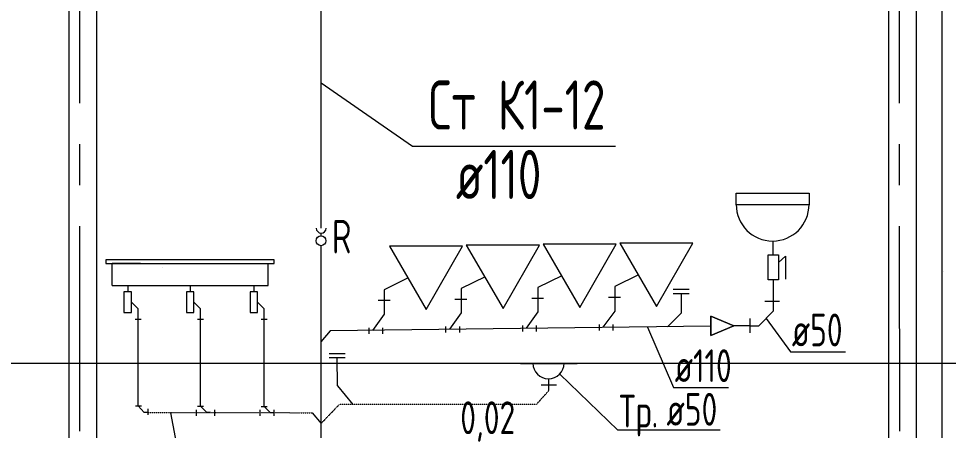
# Model space of a CAD drawing. Header units: millimetres. Extents: x -8689834 to 9419935, y -370377 to 166066.
# Drawn here: x -237765 to -232093, y -3357 to -844 of the extents above; entities that cross this region are included whole.
import ezdxf
from ezdxf.enums import TextEntityAlignment as Align

# ---------------------------------------------------------------- set-up
doc = ezdxf.new("R2010")
doc.units = ezdxf.units.MM
doc.header["$MEASUREMENT"] = 0
doc.linetypes.add('CENTER', pattern=[2, 1.25, -0.25, 0.25, -0.25])
doc.linetypes.add('gost5', pattern=[0.137795, 0.098425, -0.03937, 0, 0])
doc.layers.get('0').update_dxf_attribs({"color": 250, "lineweight": 9})
for name, color, linetype, lineweight in [('_0', 250, 'Continuous', 9), ('АР_Маркер экспликации', 239, 'Continuous', 13), ('АР_Номер помещения', 1, 'Continuous', 25), ('АР_Оси', 195, 'Continuous', 9), ('АР_Помещения_площадь', 19, 'Continuous', 9), ('ВК_канализация', 32, 'Continuous', 30)]:
    doc.layers.add(name, color=color, linetype=linetype, lineweight=lineweight)
for name, color, linetype in [('PDF _0', 7, 'Continuous'), ('PDF __ВК-В1', 5, 'Continuous'), ('PDF __ВК-переход', 7, 'Continuous'), ('PDF __ВК-стены', 7, 'Continuous'), ('PDF __Сантехника', 7, 'Continuous'), ('АР_Таблицы', 250, 'Continuous')]:
    doc.layers.add(name, color=color, linetype=linetype)
doc.layers.add('PDF __ВК-К1', color=7, linetype='Continuous', true_color=0xb80000)
doc.styles.add('ISOCPEUR', font='isocpeur.ttf', dxfattribs={"width": 0.7})
doc.styles.get("Standard").update_dxf_attribs({"font": 'isocpeur.ttf', "width": 0.7})

# ---------------------------------------------------------------- blocks, each defined once
blk = doc.blocks.new('*U3372')
at = {"layer": 'АР_Номер помещения', "color": 7}
blk.add_circle((-15719.8, 4793.4), 400, dxfattribs=at)
at = {"layer": 'АР_Помещения_площадь', "color": 7}
blk.add_line((-13545.3, 633.1), (-13545.3, 633.1), dxfattribs=at)
at = {"color": 7, "style": 'ISOCPEUR', "width": 0.7, "flags": 1}
blk.add_attdef('КАТЕГОРИЯ', (-499.2, -2092.2), '', height=250, dxfattribs=at)
at = {"layer": 'АР_Номер помещения', "color": 7, "style": 'ISOCPEUR', "width": 0.7}
blk.add_attdef('НОМЕР_ПОМЕЩЕНИЯ', text='', height=300, dxfattribs=at).set_placement((-15719.8, 4793.4), align=Align.MIDDLE_CENTER)
at = {"layer": 'АР_Помещения_площадь', "color": 7, "lineweight": 30, "width": 0.7, "flags": 104}
blk.add_attdef('ИМЯ_ПОМЕЩЕНИЯ', text='', height=100, dxfattribs=at).set_placement((157.6, 1217.1), align=Align.MIDDLE_CENTER)
at = {"layer": 'АР_Помещения_площадь', "color": 7, "style": 'ISOCPEUR', "width": 0.7}
blk.add_attdef('ПЛОЩАДЬ_ПОМЕЩЕНИЯ', text='', height=200, dxfattribs=at).set_placement((-13540.4, 879.6), align=Align.MIDDLE_RIGHT)
blk = doc.blocks.new('*U3314')
at = {"layer": 'АР_Номер помещения', "color": 7}
blk.add_circle((-15719.8, 4793.4), 400, dxfattribs=at)
at = {"layer": 'АР_Помещения_площадь', "color": 7}
blk.add_line((-13545.3, 633.1), (-13545.3, 633.1), dxfattribs=at)
at = {"color": 7, "style": 'ISOCPEUR', "width": 0.7, "flags": 1}
blk.add_attdef('КАТЕГОРИЯ', (-499.2, -2092.2), '', height=250, dxfattribs=at)
at = {"layer": 'АР_Номер помещения', "color": 7, "style": 'ISOCPEUR', "width": 0.7}
blk.add_attdef('НОМЕР_ПОМЕЩЕНИЯ', text='', height=300, dxfattribs=at).set_placement((-15719.8, 4793.4), align=Align.MIDDLE_CENTER)
at = {"layer": 'АР_Помещения_площадь', "color": 7, "lineweight": 30, "width": 0.7, "flags": 104}
blk.add_attdef('ИМЯ_ПОМЕЩЕНИЯ', text='', height=100, dxfattribs=at).set_placement((157.6, 1217.1), align=Align.MIDDLE_CENTER)
at = {"layer": 'АР_Помещения_площадь', "color": 7, "style": 'ISOCPEUR', "width": 0.7}
blk.add_attdef('ПЛОЩАДЬ_ПОМЕЩЕНИЯ', text='', height=200, dxfattribs=at).set_placement((-13540.4, 879.6), align=Align.MIDDLE_RIGHT)

msp = doc.modelspace()

# ---------------------------------------------------------------- linework, layer by layer
at = {"layer": '_0', "color": 244, "ltscale": 500, "true_color": 0x991b1e}
msp.add_lwpolyline([(-235820.4, -3085.3), (-235726.5, -3199.3)], dxfattribs=at)
at = {"layer": 'PDF _0', "color": 3, "lineweight": 13}
msp.add_arc((-234533.2, -2946.8), 95.2, 180, 0, dxfattribs=at)
msp.add_arc((-234533.2, -2946.8), 95.2, 180, 0, dxfattribs=at)
at = {"layer": 'PDF __ВК-В1', "color": 244, "lineweight": 13, "true_color": 0x991b1e}
for points in [[(-235919.3, -2123.4), (-235922.1, 5715.8)], [(-235920.4, -18396.3), (-235920.3, -2230.1)]]:
    msp.add_lwpolyline(points, dxfattribs=at)
at = {"layer": 'PDF __ВК-К1', "color": 244, "lineweight": 13, "true_color": 0x991b1e}
for points in [[(-233161.5, -2438.5), (-233161.5, -2629)], [(-235065.2, -2491.7), (-235065.2, -2640.3)], [(-234597, -2485.8), (-234597, -2634.3)], [(-234128.8, -2479.8), (-234128.8, -2628.4)], [(-233772.4, -2494.9), (-233675.1, -2494.9)], [(-235534.3, -2498.8), (-235534.3, -2647.4)], [(-234562.5, -2551.4), (-234635, -2551.4)], [(-234094.3, -2545.5), (-234166.8, -2545.5)], [(-233807.5, -2724.5), (-233722.5, -2639.6), (-233722.5, -2521)], [(-233772.4, -2521), (-233675.1, -2521)], [(-235499.7, -2564.5), (-235572.3, -2564.5)], [(-235030.7, -2557.4), (-235103.2, -2557.4)], [(-233123.4, -2569.8), (-233212.2, -2569.8)], [(-235534.3, -2647.4), (-235606.8, -2746.6)], [(-235065.2, -2640.3), (-235137.7, -2739.5)], [(-234597, -2634.3), (-234669.5, -2733.6)], [(-234128.8, -2628.4), (-234201.3, -2727.6)], [(-233305.4, -2717.9), (-233250.3, -2717.9), (-233161.5, -2629)], [(-237054.1, -2677.8), (-237017.7, -2677.8)], [(-237035.2, -3206.5), (-237036.7, -2672.7)], [(-236674.2, -2677.8), (-236637.7, -2677.8)], [(-236655.1, -3208.8), (-236655.1, -2676.5)], [(-236285.5, -2677.8), (-236249.1, -2677.8)], [(-236266.5, -3210.1), (-236266.5, -2677.8)], [(-233542.9, -2721.3), (-235864.9, -2749.8)], [(-234690.2, -2754), (-234690.2, -2717.6)], [(-234606.4, -2754), (-234606.4, -2717.6)], [(-234221.9, -2748), (-234221.9, -2711.6)], [(-234138.2, -2748), (-234138.2, -2711.6)], [(-233305.4, -2718.4), (-233403.2, -2719.6)], [(-233305.4, -2673.5), (-233305.4, -2762.4)], [(-235627.4, -2767), (-235627.4, -2730.6)], [(-235543.7, -2767), (-235543.7, -2730.6)], [(-235158.4, -2759.9), (-235158.4, -2723.5)], [(-235074.6, -2759.9), (-235074.6, -2723.5)], [(-235869.9, -2886.8), (-235772.6, -2886.8)], [(-235869.9, -2912.9), (-235772.6, -2912.9)], [(-235820.4, -3085.3), (-235821.3, -2912.9), (-235821.3, -2912.9)], [(-234704.6, -2948.9), (-234357.5, -2948.9)], [(-234531, -3114), (-234530.4, -3042)], [(-234484.5, -3080.1), (-234577.6, -3080.1)], [(-234484.5, -3080.1), (-234577.6, -3080.1)], [(-237052.5, -3206.6), (-237016.1, -3206.6)], [(-236974.2, -3247), (-236998.5, -3247), (-237035.2, -3206.6)], [(-236974.4, -3262.1), (-236974.4, -3225.7)], [(-236683, -3230.8), (-236683, -3267.2)], [(-236673.7, -3208.8), (-236637.2, -3208.8)], [(-236594.5, -3247.8), (-236617.1, -3247.8), (-236655.1, -3208.8)], [(-236569.3, -3230.8), (-236569.3, -3267.2)], [(-236294.4, -3230.8), (-236294.4, -3267.2)], [(-236285.3, -3210.1), (-236248.8, -3210.1)], [(-236205.9, -3248.7), (-236228.5, -3248.7), (-236266.5, -3210.1)], [(-236205.9, -3267.2), (-236205.9, -3230.8)]]:
    msp.add_lwpolyline(points, dxfattribs=at)
at = {"layer": 'PDF __ВК-К1', "lineweight": 13}
msp.add_lwpolyline([(-234704.6, -2948.9), (-234357.5, -2948.9)], dxfattribs=at)
at = {"layer": 'PDF __ВК-К1', "color": 244, "linetype": 'gost5', "lineweight": 13, "ltscale": 0.5, "true_color": 0x991b1e}
msp.add_lwpolyline([(-234531, -3114), (-234607.2, -3198.6), (-235808.7, -3198.6), (-235918.8, -3312.9)], dxfattribs=at)
at = {"layer": 'PDF __ВК-переход', "lineweight": 13}
msp.add_lwpolyline([(-233542.8, -2660.1), (-233543, -2778.6), (-233403.2, -2719.6), (-233542.8, -2660.1), (-233543, -2778.6), (-233403.2, -2719.6), (-233542.8, -2660.1), (-233403.2, -2719.6), (-233543, -2778.6)], close=True, dxfattribs=at)
at = {"layer": 'PDF __ВК-стены', "color": 18, "lineweight": 13, "true_color": 0x000000}
for points in [[(-237459.8, 2298.1), (-237459.8, -24400.4)], [(-237290.4, 2298.1), (-237290.4, -24400.4)], [(-232459, 2298.1), (-232459, -24400.4)], [(-232289.6, 2298.1), (-232289.6, -24400.4)], [(-232134, 2298.1), (-232134, -24400.4)], [(-286166.6, -2946.8), (-223080.9, -2946.8)]]:
    msp.add_lwpolyline(points, dxfattribs=at)
at = {"layer": 'PDF __Сантехника', "lineweight": 13}
for points in [[(-233387.9, -1909.4), (-232943.4, -1909.4), (-232943.4, -1981.4), (-233387.9, -1981.4)], [(-235278.6, -2619.7), (-235057.6, -2232.9), (-235503.2, -2232.9)], [(-234809.6, -2612.6), (-234588.5, -2225.8), (-235034.1, -2225.8)], [(-234341.4, -2606.7), (-234120.3, -2219.8), (-234565.9, -2219.8)], [(-233873.2, -2600.7), (-233652.1, -2213.8), (-234097.7, -2213.8)], [(-236205.7, -2315.2), (-237232.8, -2315.2), (-237232.8, -2339.5), (-236205.7, -2339.5)], [(-233193.2, -2286.1), (-233129.7, -2286.1), (-233129.7, -2438.5), (-233193.2, -2438.5)], [(-237076.7, -2511.3), (-237123.5, -2511.3), (-237123.5, -2637.9), (-237076.7, -2637.9)], [(-236696.7, -2511.3), (-236741.8, -2511.3), (-236741.8, -2637.9), (-236696.7, -2637.9)], [(-236308.1, -2511.3), (-236353.2, -2511.3), (-236353.2, -2637.9), (-236308.1, -2637.9)]]:
    msp.add_lwpolyline(points, close=True, dxfattribs=at)
for points in [[(-233163.6, -2205.7), (-233163.6, -2286.1)], [(-233129.7, -2332.7), (-233087.4, -2294.6), (-233087.4, -2434.3)], [(-237194.6, -2473.1), (-237194.6, -2339.5)], [(-237021.1, -2339.5), (-237194.6, -2339.5)], [(-236243.9, -2473.1), (-236243.9, -2339.5)], [(-235389.2, -2426.3), (-235534.3, -2498.8)], [(-234920.1, -2419.2), (-235065.2, -2491.7)], [(-234451.9, -2413.2), (-234597, -2485.8)], [(-233983.7, -2407.3), (-234128.8, -2479.8)], [(-237194.6, -2473.1), (-236243.9, -2473.1)], [(-237099.2, -2473.1), (-237099.2, -2511.3)], [(-236719.3, -2473.1), (-236719.3, -2511.3)], [(-236330.7, -2473.1), (-236330.7, -2511.3)], [(-237036.8, -2615.4), (-237076.7, -2575.5)], [(-236655.1, -2615.4), (-236696.7, -2575.5)], [(-236266.5, -2615.4), (-236308.1, -2575.5)], [(-237036.8, -2677.8), (-237036.8, -2615.4)], [(-236655.1, -2677.8), (-236655.1, -2615.4)], [(-236266.5, -2677.8), (-236266.5, -2615.4)]]:
    msp.add_lwpolyline(points, dxfattribs=at)
msp.add_arc((-233165.7, -1979.2), 222.2, 180, 0, dxfattribs=at)
at = {"layer": 'АР_Оси', "color": 18, "linetype": 'CENTER', "lineweight": 13, "ltscale": 1000, "true_color": 0x000000}
for p, q in [((-237390.9, -25361.3), (-237390.9, 5667)), ((-232384.4, -25361.3), (-232393, 5648.9))]:
    msp.add_line(p, q, dxfattribs=at)
at = {"layer": 'ВК_канализация', "color": 18, "lineweight": 13, "ltscale": 500, "true_color": 0x000000}
for points in [[(-234124.2, -1625.2), (-235363.3, -1625.2), (-235920.4, -1237.6)], [(-233205.9, -2673.5), (-233056.3, -2876.9), (-232721.1, -2876.9)], [(-233928.5, -2726), (-233770.7, -3094.6), (-233435.5, -3094.6)], [(-233485.5, -3354.8), (-234110.4, -3354.8), (-234464.6, -3012.9)], [(-236839.6, -3250.6), (-236772.8, -3592.5), (-236437.6, -3592.5)]]:
    msp.add_lwpolyline(points, dxfattribs=at)
at = {"layer": 'ВК_канализация', "color": 244, "lineweight": 13, "ltscale": 500, "true_color": 0x991b1e}
for points in [[(-235919.9, -2170.1), (-235919.7, -2153.4)], [(-235864.9, -2749.8), (-235921.4, -2816.8)], [(-235974.4, -3248.9), (-235919.8, -3314.2)]]:
    msp.add_lwpolyline(points, dxfattribs=at)
at = {"layer": 'ВК_канализация', "color": 244, "linetype": 'gost5', "lineweight": 13, "ltscale": 0.5, "true_color": 0x991b1e}
msp.add_lwpolyline([(-236974.2, -3247), (-235974.4, -3248.9)], dxfattribs=at)
at = {"layer": 'ВК_канализация', "color": 244, "lineweight": 13, "ltscale": 500, "true_color": 0x991b1e}
msp.add_circle((-235920.3, -2200.1), 30, dxfattribs=at)
msp.add_arc((-235919.3, -2123.4), 30, 179.2708, 359.2708, dxfattribs=at)

# ---------------------------------------------------------------- block references
at = {"layer": 'АР_Маркер экспликации', "color": 7, "lineweight": 13}
ref = msp.add_blockref('*U3314', (-223344.6, -2998.2), dxfattribs=at)
ref.add_attrib('НОМЕР_ПОМЕЩЕНИЯ', '408', dxfattribs={"layer": 'АР_Номер помещения', "color": 7, "height": 300, "style": 'ISOCPEUR', "width": 0.7}).set_placement((-239064.4, 1795.2), align=Align.MIDDLE_CENTER)
ref = msp.add_blockref('*U3372', (-218576.7, -3023.5), dxfattribs=at)
ref.add_attrib('НОМЕР_ПОМЕЩЕНИЯ', '416', dxfattribs={"layer": 'АР_Номер помещения', "color": 7, "height": 300, "style": 'ISOCPEUR', "width": 0.7}).set_placement((-234296.5, 1769.8), align=Align.MIDDLE_CENTER)

# ---------------------------------------------------------------- texts
at = {"layer": 'АР_Таблицы', "lineweight": 13, "ltscale": 100, "width": 7500, "attachment_point": 4, "style": 'ISOCPEUR'}
for s, insert, char_height in [('\\pxi-1,l1,t1,5;Ст К1-12', (-235264.3, -1372), 300), ('\\pxi-1,l1,t1,5;ø110', (-235098.2, -1795.5), 300), ('\\pxi-1,l1,t1,5;ø50', (-233048.6, -2744.2), 200), ('\\pxi-1,l1,t1,5;ø110', (-233763, -2962), 200), ('\\pxi-1,l1,t1,5;0,02', (-235071.2, -3303), 200)]:
    msp.add_mtext(s, dxfattribs=dict(at, insert=insert, char_height=char_height))
at = {"layer": 'ВК_канализация', "color": 18, "lineweight": 13, "ltscale": 100, "true_color": 0x000000, "attachment_point": 4, "style": 'ISOCPEUR'}
for s, insert, char_height, width in [('R', (-235853.8, -2174.6), 205.4, 5730.034), ('Тр.', (-234101.5, -3266.4), 200, 5891.51), ('\\pxi-1,l1,t1,5;ø50', (-233813, -3228.2), 200, 7500)]:
    msp.add_mtext(s, dxfattribs=dict(at, insert=insert, char_height=char_height, width=width))

doc.saveas('drawing.dxf')
